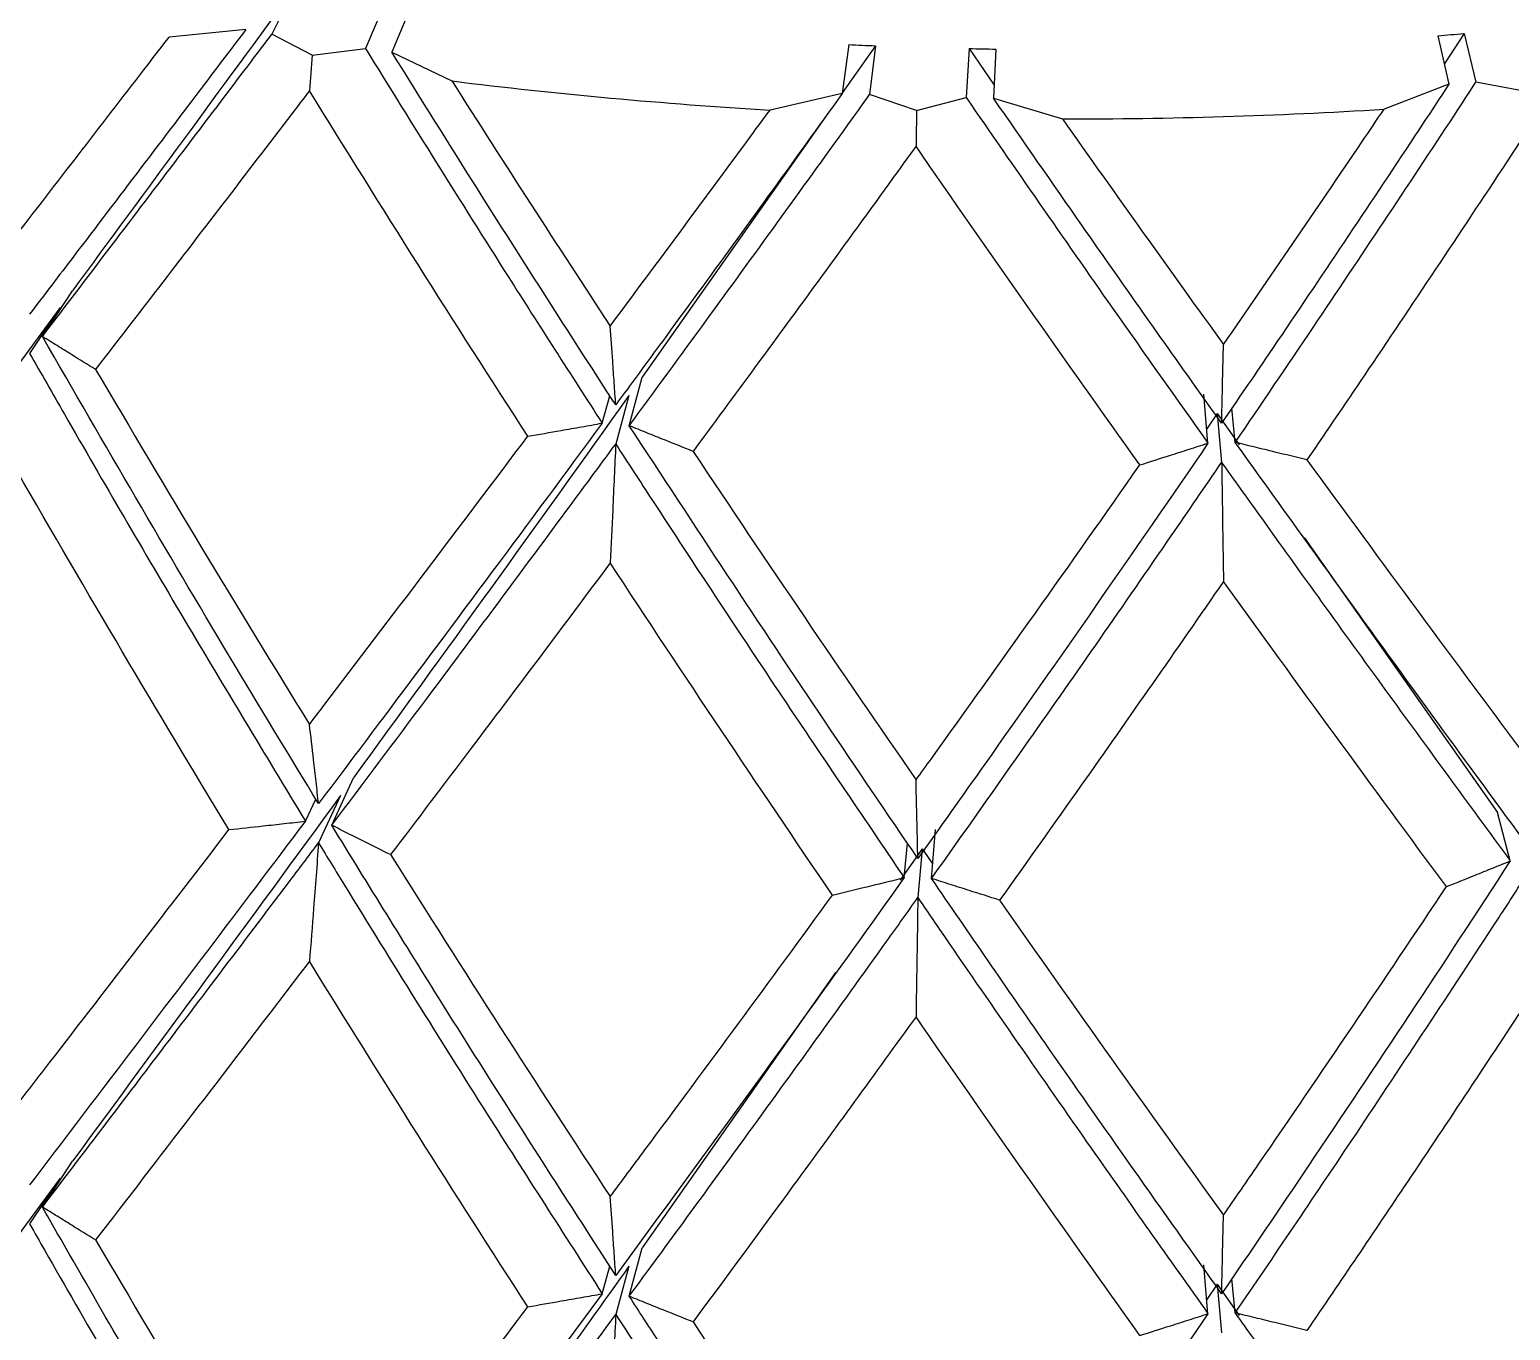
# Model space of a CAD drawing. Extents: x 0 to 8.27, y -9.61 to 0.
# Drawn here: x 1.6493 to 1.7111, y -2.4865 to -2.4323 of the extents above; entities that cross this region are included whole.
import ezdxf

# ---------------------------------------------------------------- set-up
doc = ezdxf.new("R2010")
doc.units = 0
doc.header["$LTSCALE"] = 0.5
doc.header["$MEASUREMENT"] = 0
doc.layers.add('Mounting', color=4, linetype='CONTINUOUS')

msp = doc.modelspace()

# ---------------------------------------------------------------- linework, layer by layer
at = {"layer": 'Mounting', "linetype": 'Continuous', "lineweight": 25, "transparency": 16777216}
for p, q in [((1.660410225040977, -2.430504124237807), (1.659437978240447, -2.432467423125665)), ((1.664190077167603, -2.431088806038467), (1.663331616636214, -2.433069705816131)), ((1.66526578361615, -2.431241058650578), (1.664439704614068, -2.433226543798803)), ((1.658342537714105, -2.432283409638437), (1.65514442040282, -2.43259661733952)), ((1.661117067942286, -2.433345359422326), (1.659437985213771, -2.432467424714893)), ((1.683500079009917, -2.432908282114219), (1.683222914482002, -2.434943954502153)), ((1.684604636110834, -2.432955378392187), (1.683227434624968, -2.4349107556992)), ((1.684604636110834, -2.432955378392187), (1.684360722503897, -2.434992468279113)), ((1.708055785166579, -2.432535643061321), (1.708517830123782, -2.434560097758315)), ((1.709153166893628, -2.432449135856352), (1.708326475061511, -2.433721673599159)), ((1.709153166893628, -2.432449135856352), (1.709648246675187, -2.434470986139324)), ((1.661117067942286, -2.433345359422326), (1.663331609220421, -2.433069705179598)), ((1.664439673644409, -2.433226537597072), (1.666938049200525, -2.434420900377624)), ((1.688512464090962, -2.433073607254066), (1.688386189256988, -2.435114256227614)), ((1.688512464090962, -2.433073607254066), (1.689550825085661, -2.434601534185042)), ((1.689619497952179, -2.433093421260757), (1.689526548466546, -2.435134668814946)), ((1.708517862518846, -2.43456009534372), (1.705816912120298, -2.43559715576486)), ((1.711800731102329, -2.434878764185321), (1.70964825416533, -2.434470985953787)), ((1.683222947038729, -2.434943956028626), (1.680207518842934, -2.435634172986276)), ((1.686319309391109, -2.43564968715372), (1.684360729897179, -2.434992468996704)), ((1.686319309391109, -2.43564968715372), (1.688386181773893, -2.435114256495119)), ((1.689526515940287, -2.435134666465835), (1.692400448899178, -2.436003062367028)), ((1.682644028886187, -2.435739086451456), (1.674873243330211, -2.446772198084311)), ((1.649864399040752, -2.445076521268781), (1.651117276298663, -2.443165464025689)), ((1.650598802659232, -2.443869377815297), (1.646763586825017, -2.449076065203592)), ((1.650599887212792, -2.443868046404184), (1.64933135237581, -2.445775777976557)), ((1.674336438030622, -2.448790674316562), (1.674873664578826, -2.446771001838435)), ((1.67320957623221, -2.448687646502428), (1.673532575054395, -2.447545237729393)), ((1.674326536920006, -2.44753817417881), (1.673772797198325, -2.449556472958754)), ((1.698472023358335, -2.449520886075099), (1.698303437921794, -2.447479854799887)), ((1.698856502141751, -2.44828177822864), (1.698422591660773, -2.448922426011102)), ((1.698856508594162, -2.448280312944227), (1.699041765071087, -2.450320969586407)), ((1.698856792219175, -2.448281769452585), (1.699775247359156, -2.44958923519777)), ((1.699611366261678, -2.449486411049854), (1.699469266894511, -2.448050649591998)), ((1.702487934800246, -2.453450878245455), (1.710541042345056, -2.464914870112118)), ((1.661931817068961, -2.46544623664942), (1.662832381209427, -2.463468767810689)), ((1.660829766780097, -2.465275809273287), (1.661266426959372, -2.464352468414738)), ((1.662297141536982, -2.464203293540542), (1.661380453437658, -2.466178267925436)), ((1.71107792377299, -2.466933160702858), (1.710540339139442, -2.464912141878578)), ((1.686942319647386, -2.46766332777883), (1.68711101370647, -2.465620981288787)), ((1.685802971933043, -2.467628898086097), (1.685945374879537, -2.466190069188421)), ((1.686557741615815, -2.466424250603602), (1.685639257825841, -2.467731757512972)), ((1.686557941534574, -2.466421540757203), (1.686372577477385, -2.468463382579323)), ((1.686557653310928, -2.466424247931961), (1.686991728877473, -2.467065139694562)), ((1.682935090903101, -2.471581272305677), (1.674873328796792, -2.483057587699356)), ((1.649864376004388, -2.481361583729033), (1.651116947479949, -2.479450992754202)), ((1.650599030830762, -2.480154577544106), (1.646754918230016, -2.485373343222584)), ((1.650599418864857, -2.480153789397143), (1.649331335579262, -2.482060842031494)), ((1.6743364281526, -2.485075738773951), (1.674873523583273, -2.483056559073127)), ((1.673209575041454, -2.484972678036563), (1.673533059085656, -2.483828553043956)), ((1.674326332477193, -2.483823957993415), (1.673772789866433, -2.48584153847775)), ((1.698472023710536, -2.485805917660166), (1.69830348216712, -2.483765417638885)), ((1.698856746211476, -2.484566920010472), (1.6984226266338, -2.485207876750557)), ((1.69885654814945, -2.484566926002792), (1.69977341710657, -2.485872134116896)), ((1.698856576991574, -2.484566105013521), (1.699041767523994, -2.486606035401444)), ((1.699611369974008, -2.485771475881272), (1.69946896488338, -2.484332625336485))]:
    msp.add_line(p, q, dxfattribs=at)
for centre, radius, start, end in [((1.692675890159734, -2.230682638062824), 0.2024337092044073, 267.4020362081748, 267.7149487203491), ((1.692901151141513, -2.233288845622148), 0.1998222941069857, 274.3495202176523, 274.6651530685469), ((1.692704852119476, -2.229775138174766), 0.2033416918572226, 268.8186231807109, 269.1306034961767), ((1.692402588522299, -2.229087406608976), 0.2069064676696747, 262.9305293171529, 266.6210277657175), ((1.692716197882618, -2.224508872376525), 0.2114944255391573, 269.9144606730427, 273.5513772085331)]:
    msp.add_arc(centre, radius, start, end, dxfattribs=at)
for points in [[(1.660410225040977, -2.430504124237807), (1.657271208464152, -2.434799890634274), (1.654170207894111, -2.439019334723405), (1.651117363349584, -2.443165345803429)], [(1.661117077138641, -2.433345362667289), (1.661078901302716, -2.433839283025229), (1.661040488721227, -2.434333495666571), (1.661001839229783, -2.434827996369329)], [(1.670105263343402, -2.449230555833076), (1.667045946427805, -2.444496664941646), (1.664008532293764, -2.439695425804523), (1.661001838670444, -2.434827996433675)], [(1.666938049132085, -2.434420900039179), (1.66912822164133, -2.437861394524695), (1.671331325072487, -2.441267196022288), (1.67354404512318, -2.444637947444214)], [(1.686319319996045, -2.435649689197241), (1.686311600437165, -2.436146394275845), (1.686303833005667, -2.436643408907223), (1.686296017668582, -2.437140728881211)], [(1.692400448774123, -2.436003062040179), (1.694640743357894, -2.439174736235707), (1.696881191520987, -2.442310923536176), (1.699118422780174, -2.445411672455855)], [(1.695631083852476, -2.45042452587483), (1.692519212374208, -2.446065074205869), (1.689404509401101, -2.441637117133716), (1.686296017034437, -2.437140729017976)], [(1.652082878763593, -2.446442770070114), (1.655019394347363, -2.451440872576192), (1.657995270367081, -2.456374331752492), (1.661001868291095, -2.461241605438197)], [(1.674326537131009, -2.447538173882997), (1.670458194265137, -2.452959037882913), (1.666620498227729, -2.458268318277867), (1.662832361506133, -2.463468794859629)], [(1.676998514086534, -2.449860793524287), (1.68008547481756, -2.454493419294856), (1.683187654398552, -2.459058090116621), (1.686296047658033, -2.463554334367238)], [(1.702600693153016, -2.450213629216471), (1.705703184034263, -2.454470707636681), (1.708796087043282, -2.458659489446511), (1.711870423936688, -2.462780594173971)], [(1.657643973405555, -2.465628351062144), (1.654661566174326, -2.460711856266009), (1.651713133922129, -2.455729708988649), (1.648807235395424, -2.450683592791385)], [(1.682813762430868, -2.468356110542793), (1.679711293031886, -2.463808817969714), (1.676618411263206, -2.459193229737473), (1.673544095181313, -2.45450996535498)], [(1.708415940941876, -2.468003261421579), (1.705329002175603, -2.463831513562688), (1.702226844665091, -2.45959181171451), (1.699118473392645, -2.455283684258454)], [(1.662297141450125, -2.464203293660027), (1.658513630449505, -2.469393641310482), (1.654780572350973, -2.474475311132203), (1.651116880950639, -2.479451083109659)], [(1.664385369879909, -2.466671153808413), (1.667413698562058, -2.471488799708929), (1.670469467416041, -2.476239781207134), (1.673543805982007, -2.480923085855231)], [(1.689783405299949, -2.468566990718607), (1.692895179770147, -2.473012083505516), (1.696009785418454, -2.477388675164313), (1.699118180989643, -2.481696840047668)], [(1.670104994040884, -2.485515641829799), (1.667045737998222, -2.480781839193348), (1.66400838414458, -2.475980690964313), (1.661001749690485, -2.471113355094523)], [(1.695630809923586, -2.486709644832438), (1.692518998891245, -2.482350274057346), (1.689404356739686, -2.477922400545246), (1.686295925041776, -2.473426098659381)], [(1.652082636482845, -2.482727860403081), (1.655019227118117, -2.487726097887609), (1.657995180494453, -2.492659688688711), (1.661001857402397, -2.497527090518581)], [(1.67699825939323, -2.486145914011324), (1.680085300458785, -2.490778665332293), (1.68318756142159, -2.495343458147424), (1.686296036400762, -2.499839820791173)]]:
    msp.add_open_spline(points, degree=3, dxfattribs=at)
for points, knots in [([(1.658342536379195, -2.432283411632277), (1.657826840918659, -2.432965078117597), (1.657312093741865, -2.433644824337414), (1.654907090123032, -2.436818470643509), (1.653031068655054, -2.439285959899273), (1.650557691942339, -2.442533860070732), (1.649943538905944, -2.443339818234328), (1.649331410102803, -2.444142734370182)], [0.001172730824359651, 0.001172730824359651, 0.001172730824359651, 0.001172730824359651, 0.001255462206260106, 0.001255462206260106, 0.001560036396495508, 0.001560036396495508, 0.001661073516207033, 0.001661073516207033, 0.001661073516207033, 0.001661073516207033]), ([(1.648807097288426, -2.440811596182009), (1.650611319101444, -2.438477970991578), (1.652433928083809, -2.436117497100319), (1.654562290777648, -2.433353133059533), (1.654853190029343, -2.432975173269362), (1.655144418682511, -2.432596619575627)], [0.001208963695116868, 0.001208963695116868, 0.001208963695116868, 0.001208963695116868, 0.001503074287481274, 0.001503074287481274, 0.001549572798624512, 0.001549572798624512, 0.001549572798624512, 0.001549572798624512]), ([(1.64986439961487, -2.445076563552668), (1.650880011710314, -2.443744102416524), (1.651900448582381, -2.442404182691114), (1.654790821108435, -2.438603966781663), (1.656671502592161, -2.436126068559126), (1.658855982172526, -2.433237584694204), (1.659146833482708, -2.432852813720835), (1.659437983452534, -2.432467427046497)], [0.005047594040414502, 0.005047594040414502, 0.005047594040414502, 0.005047594040414502, 0.005214926679320327, 0.005214926679320327, 0.005519500869555729, 0.005519500869555729, 0.005566222870637731, 0.005566222870637731, 0.005566222870637731, 0.005566222870637731]), ([(1.663331616459089, -2.433069706224948), (1.665311697206306, -2.436252483262813), (1.668584907836447, -2.441513834168738), (1.671899934689662, -2.446656117934019), (1.673209584684827, -2.448687652581263)], [0, 0, 0, 0, 0.6049353283685179, 1, 1, 1, 1]), ([(1.673772794986434, -2.447923384035214), (1.67365992632287, -2.447749399251386), (1.671739724404432, -2.444789446460611), (1.668617006594303, -2.439919102289871), (1.665636663529511, -2.435144219043188), (1.664439705364401, -2.433226541995275)], [0, 0, 0, 0, 0.0360230610651113, 0.612849915884566, 0.9999999999999999, 0.9999999999999999, 0.9999999999999999, 0.9999999999999999]), ([(1.661001839229783, -2.434827996369329), (1.660756539612265, -2.435149210187426), (1.660511440726822, -2.435469989085952), (1.658339956602248, -2.438310621373368), (1.656425883115588, -2.440804098079859), (1.653709138140329, -2.444333614351642), (1.652894535625563, -2.44539056984808), (1.65208272519132, -2.446442842690765)], [0.005083892301324369, 0.005083892301324369, 0.005083892301324369, 0.005083892301324369, 0.005122606385453741, 0.005122606385453741, 0.005427180575689142, 0.005427180575689142, 0.005558214953685101, 0.005558214953685101, 0.005558214953685101, 0.005558214953685101]), ([(1.708517861102536, -2.434560097675096), (1.707984641895081, -2.435370472589163), (1.707450882522807, -2.436178877158902), (1.704949908766338, -2.439954517753328), (1.702978327650925, -2.44289413205194), (1.700351243112408, -2.446767890906919), (1.699696615632519, -2.447729536421996), (1.699041833260907, -2.448687910529308)], [0.001172730824359651, 0.001172730824359651, 0.001172730824359651, 0.001172730824359651, 0.001255462206260106, 0.001255462206260106, 0.001560036396495508, 0.001560036396495508, 0.001661073516207025, 0.001661073516207025, 0.001661073516207025, 0.001661073516207025]), ([(1.699611382364054, -2.449486451287378), (1.700695529041894, -2.447896336539877), (1.701778471865481, -2.44629831889312), (1.704828089451183, -2.441769228827404), (1.706791553591728, -2.438819629752622), (1.709048413876388, -2.435386165544962), (1.709348419800079, -2.434928892671898), (1.709648252351343, -2.434470988724108)], [0.005047594040414509, 0.005047594040414509, 0.005047594040414509, 0.005047594040414509, 0.005214926679320327, 0.005214926679320327, 0.005519500869555729, 0.005519500869555729, 0.00556622287063773, 0.00556622287063773, 0.00556622287063773, 0.00556622287063773]), ([(1.68322294563265, -2.434943958188789), (1.682686771609696, -2.435689447258476), (1.682150806205044, -2.436432945867061), (1.67964301629101, -2.439904677804854), (1.677676236134147, -2.442605330522944), (1.675069031839229, -2.446161496895563), (1.67442046892549, -2.447044070833719), (1.673772861563265, -2.447923421944431)], [0.001172730824359652, 0.001172730824359652, 0.001172730824359652, 0.001172730824359652, 0.001255462206260106, 0.001255462206260106, 0.001560036396495508, 0.001560036396495508, 0.001661073516207056, 0.001661073516207056, 0.001661073516207056, 0.001661073516207056]), ([(1.674336446555316, -2.448790716048272), (1.675409780871831, -2.447331507287565), (1.676484966096467, -2.44586443488776), (1.679521312608784, -2.441704613027689), (1.681486325670875, -2.438993375813759), (1.683756606690594, -2.435834597641012), (1.684058635358468, -2.435413853447578), (1.684360728069549, -2.434992471546018)], [0.005047594040414487, 0.005047594040414487, 0.005047594040414487, 0.005047594040414487, 0.005214926679320327, 0.005214926679320327, 0.005519500869555729, 0.005519500869555729, 0.005566222870637729, 0.005566222870637729, 0.005566222870637729, 0.005566222870637729]), ([(1.68838618923084, -2.435114256648824), (1.690420495568986, -2.438053459210771), (1.693783344856655, -2.442912164636134), (1.697144253749428, -2.447649383439845), (1.698472030117699, -2.449520891230911)], [0, 0, 0, 0, 0.604935328368545, 1, 1, 1, 1]), ([(1.699041765810506, -2.448687880752225), (1.698927623513526, -2.448527669945513), (1.696985753635971, -2.445802049842079), (1.693812931458496, -2.441313689974429), (1.690754762830437, -2.436905195740557), (1.689526548551129, -2.435134666960714)], [0, 0, 0, 0, 0.03602306106505709, 0.6128499158845444, 1, 1, 1, 1]), ([(1.673543949825415, -2.44463798594483), (1.675452745996807, -2.442079071964251), (1.677370789202513, -2.439491632566835), (1.679598869084629, -2.436462939702089), (1.679903146156647, -2.436048867360334), (1.680207517045091, -2.435634175435887)], [0.001208963695116872, 0.001208963695116872, 0.001208963695116872, 0.001208963695116872, 0.0015030742874813, 0.0015030742874813, 0.001549572798624534, 0.001549572798624534, 0.001549572798624534, 0.001549572798624534]), ([(1.699118327140894, -2.445411722541614), (1.701048274118619, -2.442619891348379), (1.702977923855741, -2.439798991706077), (1.705208343143767, -2.436499777694273), (1.705512699667878, -2.436048776275577), (1.705816910323136, -2.435597158432522)], [0.001208963695116868, 0.001208963695116868, 0.001208963695116868, 0.001208963695116868, 0.00150307428748128, 0.00150307428748128, 0.001549572798624519, 0.001549572798624519, 0.001549572798624519, 0.001549572798624519]), ([(1.711870394329907, -2.436366992303981), (1.711619568244686, -2.436749083866964), (1.711368614737665, -2.437130731514792), (1.709142306303391, -2.440511000616532), (1.707159296451863, -2.443482673965825), (1.704314961405288, -2.447694569741991), (1.703458224325431, -2.448956609121403), (1.702600528745478, -2.45021374085524)], [0.005083892301324364, 0.005083892301324364, 0.005083892301324364, 0.005083892301324364, 0.005122606385453726, 0.005122606385453726, 0.005427180575689128, 0.005427180575689128, 0.005558214953685091, 0.005558214953685091, 0.005558214953685091, 0.005558214953685091]), ([(1.686296017668582, -2.437140728881211), (1.686042412945625, -2.437492213911462), (1.685788845696578, -2.437843249569021), (1.683540824766368, -2.440952037020558), (1.681548751517056, -2.443682520678173), (1.678706092588271, -2.447549355914013), (1.677851753430531, -2.448707575086353), (1.676998351544825, -2.449860885325272)], [0.005083892301324338, 0.005083892301324338, 0.005083892301324338, 0.005083892301324338, 0.005122606385453675, 0.005122606385453675, 0.005427180575689076, 0.005427180575689076, 0.005558214953685066, 0.005558214953685066, 0.005558214953685066, 0.005558214953685066]), ([(1.673772794885934, -2.447923512482127), (1.673752120853777, -2.447618192080306), (1.673731326754449, -2.447313486402429), (1.673710412133204, -2.447009401143525), (1.673689497511504, -2.446705315880415), (1.673668462310815, -2.446401850204204), (1.673647306081392, -2.446099009829702), (1.673613169929212, -2.445610368641375), (1.673578718600055, -2.445123351929389), (1.673543949823596, -2.444637985947217)], [0, 0, 0, 0, 3.69244921576141e-05, 3.69244921576141e-05, 3.69244921576141e-05, 7.384898518655442e-05, 7.384898518655442e-05, 7.384898518655442e-05, 0.0001334277934832271, 0.0001334277934832271, 0.0001334277934832271, 0.0001334277934832271]), ([(1.652082677183188, -2.44644281343448), (1.65174943132908, -2.44623972806334), (1.651417014527141, -2.446036187819111), (1.651085432750023, -2.445832195879454), (1.650881290216802, -2.445706605650564), (1.650677463625442, -2.445580843863574), (1.65047395436406, -2.445454911265522), (1.650270443382368, -2.445328977603019), (1.650067249306147, -2.44520287286047), (1.649864373519648, -2.445076597788891)], [0, 0, 0, 0, 3.692454476569198e-05, 3.692454476569198e-05, 3.692454476569198e-05, 5.965757049893278e-05, 5.965757049893278e-05, 5.965757049893278e-05, 8.239078838353649e-05, 8.239078838353649e-05, 8.239078838353649e-05, 8.239078838353649e-05]), ([(1.661380438237046, -2.464545270530145), (1.660140229425423, -2.462505894968551), (1.656250586637015, -2.456109841035747), (1.652451877881475, -2.449546875027629), (1.649864383709627, -2.445076504333535)], [0, 0, 0, 0, 0.3188490251917316, 1, 1, 1, 1]), ([(1.649331366741961, -2.445775803186613), (1.649815208265608, -2.446622334975011), (1.651945183164543, -2.450348950762979), (1.655759483839319, -2.456887200849103), (1.65914085004826, -2.462481508295689), (1.660829785273535, -2.465275770237206)], [0, 0, 0, 0, 0.1282478010224002, 0.5645745223552737, 1, 1, 1, 1]), ([(1.699041765844612, -2.448688009203231), (1.699048682448591, -2.448383523538602), (1.699055639221768, -2.448079657445753), (1.699062636316029, -2.447776416638241), (1.699069633410289, -2.44747317582641), (1.699076670845187, -2.447170559470003), (1.699083748770789, -2.446868573302019), (1.69909516919617, -2.446381310399026), (1.699106695065865, -2.445895684698137), (1.699118327139075, -2.445411722544343)], [0, 0, 0, 0, 3.692449215762437e-05, 3.692449215762437e-05, 3.692449215762437e-05, 7.384898518656923e-05, 7.384898518656923e-05, 7.384898518656923e-05, 0.0001334277934832172, 0.0001334277934832172, 0.0001334277934832172, 0.0001334277934832172]), ([(1.67320966451436, -2.448687674239629), (1.670143342318369, -2.452846027832713), (1.667098923079692, -2.456932255278723), (1.663179925794083, -2.46215478037913), (1.662278798263031, -2.463353002416049), (1.66138045390241, -2.464545237168743)], [0.001690375394320837, 0.001690375394320837, 0.001690375394320837, 0.001690375394320837, 0.002169184776966312, 0.002169184776966312, 0.002312692357560949, 0.002312692357560949, 0.002312692357560949, 0.002312692357560949]), ([(1.670105171295944, -2.449230600881371), (1.670569667827266, -2.449150913314831), (1.671033839978207, -2.449070592457922), (1.671497679828661, -2.448989639339395), (1.671783248724722, -2.448939799523593), (1.672068692456804, -2.448889719917922), (1.672354009177496, -2.44883940076874), (1.672639328309714, -2.448789081194143), (1.672924521031263, -2.448738521965758), (1.673209585495187, -2.448687723334722)], [0, 0, 0, 0, 3.692454476569208e-05, 3.692454476569208e-05, 3.692454476569208e-05, 5.965757049893443e-05, 5.965757049893443e-05, 5.965757049893443e-05, 8.239078838353608e-05, 8.239078838353608e-05, 8.239078838353608e-05, 8.239078838353608e-05]), ([(1.676998294048616, -2.449860862470466), (1.676599188265953, -2.44970221281573), (1.676200729750207, -2.449543018711658), (1.675802925486749, -2.449383282549768), (1.675558012238724, -2.44928493895258), (1.675313346299589, -2.449186389622007), (1.675068929295065, -2.44908763512182), (1.674824510225079, -2.448988879787059), (1.674580339577886, -2.448889919070659), (1.674336418977163, -2.448790753541282)], [0, 0, 0, 0, 3.692454476569119e-05, 3.692454476569119e-05, 3.692454476569119e-05, 5.96575704989314e-05, 5.96575704989314e-05, 5.96575704989314e-05, 8.239078838353412e-05, 8.239078838353412e-05, 8.239078838353412e-05, 8.239078838353412e-05]), ([(1.686372574403521, -2.46683038629282), (1.685088160832009, -2.464944193162516), (1.681059879513867, -2.459028562311453), (1.677060562443756, -2.452938744510895), (1.674336423722906, -2.448790659179615)], [0, 0, 0, 0, 0.3188490251917189, 1, 1, 1, 1]), ([(1.661001839297768, -2.461241615103283), (1.661203522481145, -2.460977520969429), (1.661405346438613, -2.460713125705404), (1.664414855214289, -2.456768784175772), (1.667249420300749, -2.45303057749117), (1.670105171296399, -2.449230600880462)], [0.001726681020851319, 0.001726681020851319, 0.001726681020851319, 0.001726681020851319, 0.001758512829247889, 0.001758512829247889, 0.002201016585362882, 0.002201016585362882, 0.002201016585362882, 0.002201016585362882]), ([(1.661931817178328, -2.465446236548011), (1.66324170233176, -2.463706438866886), (1.664557582836068, -2.461953666958827), (1.667810326900025, -2.45760594682087), (1.669751779153074, -2.454997942468246), (1.67238968846479, -2.451432291993676), (1.673080841092286, -2.45049603973461), (1.673772791832988, -2.44955652170858)], [0.004397359505161821, 0.004397359505161821, 0.004397359505161821, 0.004397359505161821, 0.004605778298849525, 0.004605778298849525, 0.004910352489084926, 0.004910352489084926, 0.005018293860850956, 0.005018293860850956, 0.005018293860850956, 0.005018293860850956]), ([(1.673772791833215, -2.449556521708466), (1.673752117272414, -2.450012550795002), (1.673731322548718, -2.450468840616388), (1.673710407225116, -2.450925388747116), (1.673689491901285, -2.451381936884211), (1.67366845592025, -2.451838744582112), (1.673647298852046, -2.452295809356762), (1.673613165313071, -2.453033210123628), (1.673578716400897, -2.453771284354154), (1.673543950334505, -2.454510021312437)], [0, 0, 0, 0, 3.69244922329034e-05, 3.69244922329034e-05, 3.69244922329034e-05, 7.384898531217025e-05, 7.384898531217025e-05, 7.384898531217025e-05, 0.0001334208711571296, 0.0001334208711571296, 0.0001334208711571296, 0.0001334208711571296]), ([(1.673772812396891, -2.44955649637506), (1.674284211287585, -2.450342641569584), (1.676535499668915, -2.453803422527805), (1.680541207587311, -2.459867190593506), (1.684050262420186, -2.465043419100873), (1.685802975953465, -2.467628857684069)], [0, 0, 0, 0, 0.1282478010223874, 0.5645745223552675, 1, 1, 1, 1]), ([(1.69847211357839, -2.449520902981583), (1.695368737927282, -2.454053605357778), (1.692262340262431, -2.458513035978278), (1.68823066777324, -2.464217971016403), (1.687301337681419, -2.465527256771558), (1.686372577687251, -2.466830351781702)], [0.00169037539432081, 0.00169037539432081, 0.00169037539432081, 0.00169037539432081, 0.002169184776966312, 0.002169184776966312, 0.002312692357560919, 0.002312692357560919, 0.002312692357560919, 0.002312692357560919]), ([(1.695630982419715, -2.450424582662656), (1.696056628481728, -2.450290885352835), (1.696481729326678, -2.450156607515957), (1.69690627757538, -2.4500217511088), (1.697167656097662, -2.449938725048575), (1.697428825888409, -2.449855479457817), (1.697689785228675, -2.449772014799116), (1.697950746774694, -2.449688549434875), (1.698211498417749, -2.449604864822724), (1.69847203844094, -2.44952096143026)], [0, 0, 0, 0, 3.692454476569259e-05, 3.692454476569259e-05, 3.692454476569259e-05, 5.965757049893181e-05, 5.965757049893181e-05, 5.965757049893181e-05, 8.239078838353498e-05, 8.239078838353498e-05, 8.239078838353498e-05, 8.239078838353498e-05]), ([(1.711641562895892, -2.466065889041367), (1.710369079600895, -2.464334836609048), (1.706378214976411, -2.458905770513404), (1.702353078938557, -2.453302839482596), (1.699611353602648, -2.449486397549201)], [0, 0, 0, 0, 0.3188490251917014, 1, 1, 1, 1]), ([(1.702600464274354, -2.450213725400765), (1.702152941400499, -2.450106445264502), (1.701705855720519, -2.449998554878782), (1.701259214926012, -2.449890055744611), (1.700984234847255, -2.449823256874417), (1.700709422635526, -2.449756227079881), (1.700434780084578, -2.449688966717297), (1.700160135212144, -2.449621705786278), (1.699885659422506, -2.449554214141237), (1.69961135450805, -2.449486492143812)], [0, 0, 0, 0, 3.692454476569166e-05, 3.692454476569166e-05, 3.692454476569166e-05, 5.965757049893323e-05, 5.965757049893323e-05, 5.965757049893323e-05, 8.239078838353692e-05, 8.239078838353692e-05, 8.239078838353692e-05, 8.239078838353692e-05]), ([(1.686296017682452, -2.463554347610163), (1.686504529331813, -2.463265364747478), (1.686713071612502, -2.462976070354664), (1.689821049758137, -2.458660547959987), (1.692726170633676, -2.454574083628351), (1.695630982420624, -2.450424582661633)], [0.0017266810208513, 0.0017266810208513, 0.0017266810208513, 0.0017266810208513, 0.001758512829247849, 0.001758512829247849, 0.002201016585362861, 0.002201016585362861, 0.002201016585362861, 0.002201016585362861]), ([(1.686942319698773, -2.467663327667758), (1.68829518026061, -2.465761966869074), (1.68964934538073, -2.463847188918741), (1.692984732989061, -2.459099731365079), (1.694965140131188, -2.456253766689535), (1.697642062383892, -2.452365636771553), (1.69834215124294, -2.451344970401799), (1.699041766865747, -2.45032101855292)], [0.004397359505161841, 0.004397359505161841, 0.004397359505161841, 0.004397359505161841, 0.004605778298849525, 0.004605778298849525, 0.004910352489084926, 0.004910352489084926, 0.005018293860850977, 0.005018293860850977, 0.005018293860850977, 0.005018293860850977]), ([(1.699041766865975, -2.450321018552806), (1.699048683646623, -2.450777882397908), (1.699055640628757, -2.45123501182956), (1.699062637957894, -2.451692404439989), (1.699069635287259, -2.45214979705667), (1.699076672982955, -2.452607454105866), (1.699083751189136, -2.453065373120801), (1.699095170740492, -2.453804152067725), (1.699106695801646, -2.454543617211577), (1.699118326968318, -2.455283757888871)], [0, 0, 0, 0, 3.692449223290032e-05, 3.692449223290032e-05, 3.692449223290032e-05, 7.384898531215999e-05, 7.384898531215999e-05, 7.384898531215999e-05, 0.0001334208711571132, 0.0001334208711571132, 0.0001334208711571132, 0.0001334208711571132]), ([(1.699041780437909, -2.450320991148139), (1.699558386110056, -2.45104476177152), (1.701832595868808, -2.454230956394547), (1.705854642372941, -2.459807637382021), (1.70933802329543, -2.464559597168197), (1.711077913144635, -2.466933120701803)], [0, 0, 0, 0, 0.128247801022409, 0.5645745223552834, 1, 1, 1, 1]), ([(1.673543950334277, -2.454510021312664), (1.671589979975323, -2.457129277532992), (1.669641336574585, -2.459724056096313), (1.666592760461498, -2.463761263251278), (1.665487178653819, -2.465220738835676), (1.664385423583298, -2.46667113748412)], [0.004433607830142754, 0.004433607830142754, 0.004433607830142754, 0.004433607830142754, 0.004734635524149126, 0.004734635524149126, 0.004906805992855897, 0.004906805992855897, 0.004906805992855897, 0.004906805992855897]), ([(1.69911832696809, -2.455283757889099), (1.697142712007434, -2.458141443205811), (1.695162386473584, -2.460974613465957), (1.692048264628482, -2.465385744682969), (1.690915574609079, -2.466981028268826), (1.68978346072501, -2.468566967772738)], [0.004433607830142783, 0.004433607830142783, 0.004433607830142783, 0.004433607830142783, 0.004734635524149191, 0.004734635524149191, 0.004906805992855933, 0.004906805992855933, 0.004906805992855933, 0.004906805992855933]), ([(1.66138045376303, -2.464545237353711), (1.661346247446062, -2.46423826078648), (1.661311842366757, -2.463931889649864), (1.661277237769553, -2.463626129617289), (1.661242633171895, -2.463320369580394), (1.661207828961295, -2.463015219809556), (1.661172824391741, -2.462710685996392), (1.661116352191328, -2.46221938744042), (1.661059358186066, -2.461729689146857), (1.661001839297541, -2.461241615103624)], [0, 0, 0, 0, 3.692449221524216e-05, 3.692449221524216e-05, 3.692449221524216e-05, 7.384898530532019e-05, 7.384898530532019e-05, 7.384898530532019e-05, 0.0001334186949998968, 0.0001334186949998968, 0.0001334186949998968, 0.0001334186949998968]), ([(1.686372577543096, -2.466830351983837), (1.686365660663085, -2.466525870582352), (1.686358703591139, -2.46622200911019), (1.686351706174463, -2.465918773295691), (1.686344708757787, -2.465615537476985), (1.686337670977281, -2.465312926485005), (1.686330592681969, -2.465010946065824), (1.686319173403916, -2.46452376685135), (1.686307648611745, -2.464038225962092), (1.686296017682224, -2.463554347610618)], [0, 0, 0, 0, 3.692449221522777e-05, 3.692449221522777e-05, 3.692449221522777e-05, 7.384898530530542e-05, 7.384898530530542e-05, 7.384898530530542e-05, 0.0001334186950004531, 0.0001334186950004531, 0.0001334186950004531, 0.0001334186950004531]), ([(1.648807099267714, -2.477096639338008), (1.649263489289041, -2.47650637917922), (1.649720871076369, -2.475914618238328), (1.652640850842744, -2.472135048704665), (1.655130430664912, -2.468904900910722), (1.657643992504035, -2.465628346368923)], [0.002378381747722617, 0.002378381747722617, 0.002378381747722617, 0.002378381747722617, 0.002452851256914975, 0.002452851256914975, 0.002852802666629473, 0.002852802666629473, 0.002852802666629473, 0.002852802666629473]), ([(1.660829717891573, -2.465275859991941), (1.65810202808845, -2.468893098149799), (1.655400406747248, -2.472455214688459), (1.651591308980841, -2.477462202499957), (1.650458298488246, -2.478949546951746), (1.649331341960732, -2.480427717245213)], [0.002342037124112524, 0.002342037124112524, 0.002342037124112524, 0.002342037124112524, 0.002778333157437115, 0.002778333157437115, 0.002964365970982167, 0.002964365970982167, 0.002964365970982167, 0.002964365970982167]), ([(1.657643988315812, -2.465628346819692), (1.658120369734405, -2.465577124590475), (1.658596543135189, -2.46552525342485), (1.659072500456404, -2.465472733849076), (1.659365544164046, -2.465440397901027), (1.659658506773184, -2.465407816068243), (1.659951386401616, -2.465374988482601), (1.66024426850592, -2.465342160619336), (1.660537068247294, -2.465309086929658), (1.660829783743537, -2.46527576754908)], [0, 0, 0, 0, 3.692454477463269e-05, 3.692454477463269e-05, 3.692454477463269e-05, 5.965869829542774e-05, 5.965869829542774e-05, 5.965869829542774e-05, 8.239304400995511e-05, 8.239304400995511e-05, 8.239304400995511e-05, 8.239304400995511e-05]), ([(1.664385420346406, -2.466671135885456), (1.664017226287541, -2.466489271533867), (1.663649774485947, -2.46630690522715), (1.663283071451332, -2.466124039761887), (1.663057295406787, -2.466011450997932), (1.662831802575482, -2.465898672703581), (1.66260659447218, -2.465785705535943), (1.662381384465306, -2.465672737413335), (1.662156458715089, -2.465559580175402), (1.661931818733336, -2.465446234482776)], [0, 0, 0, 0, 3.692454477490069e-05, 3.692454477490069e-05, 3.692454477490069e-05, 5.965864419586968e-05, 5.965864419586968e-05, 5.965864419586968e-05, 8.239293580919925e-05, 8.239293580919925e-05, 8.239293580919925e-05, 8.239293580919925e-05]), ([(1.673772796985048, -2.484208396540787), (1.67134785935761, -2.480442595954734), (1.667371556359711, -2.474267606547748), (1.663458541243898, -2.467922103067387), (1.661931867811489, -2.465446387719446)], [0, 0, 0, 0, 0.6098472949281383, 1, 1, 1, 1]), ([(1.649864397161053, -2.481361568303548), (1.651380980739503, -2.479371783192612), (1.652908798419247, -2.477364811437944), (1.656323957131207, -2.472869113483164), (1.658216691292154, -2.470371188068263), (1.660541325576304, -2.467291413632545), (1.660960578144085, -2.466735504473938), (1.661380453392411, -2.466178268127798)], [0.003747176891619295, 0.003747176891619295, 0.003747176891619295, 0.003747176891619295, 0.003996629918378722, 0.003996629918378722, 0.004301204108614123, 0.004301204108614123, 0.004368097736224888, 0.004368097736224888, 0.004368097736224888, 0.004368097736224888]), ([(1.661380453392411, -2.466178268127798), (1.661346247140699, -2.466632637379682), (1.661311842148024, -2.467087257628116), (1.66127723765041, -2.467542126466462), (1.661242633152341, -2.467996995311402), (1.661207829054973, -2.468452113992832), (1.66117282460047, -2.468907480048863), (1.661116352293647, -2.469642117163964), (1.661059358284064, -2.470377402313936), (1.661001839511044, -2.471113324759806)], [0, 0, 0, 0, 3.692449220580442e-05, 3.692449220580442e-05, 3.692449220580442e-05, 7.384898529427003e-05, 7.384898529427003e-05, 7.384898529427003e-05, 0.000133419002751173, 0.000133419002751173, 0.000133419002751173, 0.000133419002751173]), ([(1.661380453490864, -2.466178268012406), (1.66173950352956, -2.466764739237981), (1.664069687248656, -2.470570854135637), (1.668001149779428, -2.47687628780897), (1.671609556760103, -2.48248551035703), (1.673209569885074, -2.484972710316804)], [0, 0, 0, 0, 0.09205200316583131, 0.5974044171250207, 1, 1, 1, 1]), ([(1.71107784317789, -2.466933227310044), (1.708283085483316, -2.471228104518552), (1.705473263571065, -2.475466509817913), (1.701451337812358, -2.481434413482241), (1.70024724825609, -2.483208534813109), (1.699041767030138, -2.484972909892683)], [0.002342037124112502, 0.002342037124112502, 0.002342037124112502, 0.002342037124112502, 0.002778333157437115, 0.002778333157437115, 0.002964365970982152, 0.002964365970982152, 0.002964365970982152, 0.002964365970982152]), ([(1.708415956855077, -2.468003253396994), (1.708815063723904, -2.467844603247038), (1.709213523300576, -2.467685409112498), (1.70961132860154, -2.467525673366133), (1.709856254638652, -2.46742732514587), (1.710100933333905, -2.467328771342743), (1.710345363061577, -2.467230012518705), (1.710589794855622, -2.467131252859865), (1.710833978194813, -2.467032287967861), (1.711077911455931, -2.466933118408512)], [0, 0, 0, 0, 3.692454477463272e-05, 3.692454477463272e-05, 3.692454477463272e-05, 5.965869829542875e-05, 5.965869829542875e-05, 5.965869829542875e-05, 8.239304400995701e-05, 8.239304400995701e-05, 8.239304400995701e-05, 8.239304400995701e-05]), ([(1.685802905745021, -2.467628955787056), (1.682979994614897, -2.471582978785243), (1.680162708527831, -2.475479957148643), (1.676159721903076, -2.480960946176644), (1.674965065775922, -2.482589522693154), (1.673772792875724, -2.484208413121671)], [0.002342037124112498, 0.002342037124112498, 0.002342037124112498, 0.002342037124112498, 0.002778333157437115, 0.002778333157437115, 0.002964365970982154, 0.002964365970982154, 0.002964365970982154, 0.002964365970982154]), ([(1.682813778186727, -2.468356104439628), (1.683261301795227, -2.468248823918536), (1.68370838819439, -2.468140933610464), (1.684155029693756, -2.468032434997433), (1.68443002384808, -2.467965633134206), (1.684704850113548, -2.467898600493747), (1.68497950669709, -2.467831337430759), (1.685254165602345, -2.467764073799223), (1.685528655403203, -2.467696579598957), (1.685802974308189, -2.467628855188529)], [0, 0, 0, 0, 3.692454477463216e-05, 3.692454477463216e-05, 3.692454477463216e-05, 5.965869829542725e-05, 5.965869829542725e-05, 5.965869829542725e-05, 8.239304400995502e-05, 8.239304400995502e-05, 8.239304400995502e-05, 8.239304400995502e-05]), ([(1.689783456982894, -2.46856696659767), (1.689357810008204, -2.468433268855158), (1.688932708272404, -2.468298991038289), (1.688508159150814, -2.468164135100999), (1.688246767746222, -2.468081105408935), (1.687985585099767, -2.467997856335835), (1.687724612929941, -2.467914388342699), (1.687463638553908, -2.467830919643909), (1.687202874106532, -2.467747231845117), (1.686942321304485, -2.467663325410733)], [0, 0, 0, 0, 3.692454477490172e-05, 3.692454477490172e-05, 3.692454477490172e-05, 5.965864419586994e-05, 5.965864419586994e-05, 5.965864419586994e-05, 8.239293580919909e-05, 8.239293580919909e-05, 8.239293580919909e-05, 8.239293580919909e-05]), ([(1.699041765142482, -2.48497289317708), (1.696582060355666, -2.48150347014279), (1.692548747742393, -2.475814467234834), (1.688515837842459, -2.469951085802101), (1.686942387135531, -2.467663471675216)], [0, 0, 0, 0, 0.6098472949281152, 1, 1, 1, 1]), ([(1.699118326849401, -2.481696765490589), (1.699606517283854, -2.480990599367367), (1.700094493504338, -2.480282837051384), (1.703201690954955, -2.475763694955383), (1.705814299697721, -2.47190747652575), (1.708415960363908, -2.468003252001715)], [0.002378381747722604, 0.002378381747722604, 0.002378381747722604, 0.002378381747722604, 0.002452851256914941, 0.002452851256914941, 0.002852802666629453, 0.002852802666629453, 0.002852802666629453, 0.002852802666629453]), ([(1.6996113728853, -2.485771457502544), (1.701230300210426, -2.483396925477557), (1.702847053597651, -2.481004095070027), (1.706429774926818, -2.475649713209343), (1.708394574930907, -2.472678444083947), (1.710782533881428, -2.469020404810514), (1.711212218486679, -2.46836032572002), (1.711641553735916, -2.467698885903353)], [0.003747176891619313, 0.003747176891619313, 0.003747176891619313, 0.003747176891619313, 0.003996629918378722, 0.003996629918378722, 0.004301204108614123, 0.004301204108614123, 0.004368097736224897, 0.004368097736224897, 0.004368097736224897, 0.004368097736224897]), ([(1.673543950688071, -2.480923028928366), (1.674026792160674, -2.480275780538584), (1.674510031094741, -2.479626947074614), (1.677590945065475, -2.475483271012187), (1.68019903231172, -2.471943820313861), (1.682813782121201, -2.468356103496028)], [0.002378381747722601, 0.002378381747722601, 0.002378381747722601, 0.002378381747722601, 0.002452851256914941, 0.002452851256914941, 0.002852802666629455, 0.002852802666629455, 0.002852802666629455, 0.002852802666629455]), ([(1.674336440455562, -2.485075721318246), (1.675939220496929, -2.482896667623315), (1.67754663182447, -2.480699464646243), (1.68112374024642, -2.475779508201633), (1.683095597132905, -2.473047097242777), (1.685504534818591, -2.469680111512382), (1.685938486285721, -2.469072433871808), (1.686372577468063, -2.468463382784982)], [0.00374717689161931, 0.00374717689161931, 0.00374717689161931, 0.00374717689161931, 0.003996629918378722, 0.003996629918378722, 0.004301204108614123, 0.004301204108614123, 0.004368097736224899, 0.004368097736224899, 0.004368097736224899, 0.004368097736224899]), ([(1.686372577468063, -2.468463382784982), (1.68636566060124, -2.468920247197836), (1.686358703546802, -2.469377377104358), (1.686351706150361, -2.469834770153618), (1.686344708753694, -2.470292163209471), (1.686337670996153, -2.47074982066146), (1.686330592724261, -2.471207740103061), (1.686319173424835, -2.471946496567391), (1.686307648631299, -2.472685939122009), (1.686296017725425, -2.473426057251224)], [0, 0, 0, 0, 3.692449220581077e-05, 3.692449220581077e-05, 3.692449220581077e-05, 7.384898529428101e-05, 7.384898529428101e-05, 7.384898529428101e-05, 0.0001334190027511735, 0.0001334190027511735, 0.0001334190027511735, 0.0001334190027511735]), ([(1.68637257753241, -2.468463382659699), (1.686743536481771, -2.469005560309931), (1.689151007339404, -2.472524216199297), (1.693187416913332, -2.478346196176965), (1.696848609791886, -2.483514332965562), (1.698472028848954, -2.48580594994143)], [0, 0, 0, 0, 0.09205200316585282, 0.5974044171250199, 1, 1, 1, 1]), ([(1.661001839511727, -2.471113324759351), (1.659349753176201, -2.473276665872497), (1.657707065564153, -2.475419886441948), (1.654737090918132, -2.479284408660867), (1.65340603350657, -2.481012513354237), (1.652082727345686, -2.482727819647373)], [0.003783412525692713, 0.003783412525692713, 0.003783412525692713, 0.003783412525692713, 0.004043497126063949, 0.004043497126063949, 0.004256714518749959, 0.004256714518749959, 0.004256714518749959, 0.004256714518749959]), ([(1.711870394160286, -2.472652320680133), (1.710181084763207, -2.475225672071012), (1.708486300072963, -2.477778421488544), (1.705394540967262, -2.482386756574321), (1.703998630278846, -2.484449477409377), (1.702600525163888, -2.486498717986926)], [0.003783412525692736, 0.003783412525692736, 0.003783412525692736, 0.003783412525692736, 0.004043497126064003, 0.004043497126064003, 0.004256714518749988, 0.004256714518749988, 0.004256714518749988, 0.004256714518749988]), ([(1.686296017726107, -2.473426057250656), (1.684587995475539, -2.475793274240907), (1.682881978766062, -2.478139678729228), (1.679783400521245, -2.482372412722263), (1.67838945542664, -2.484265857987673), (1.676998350815182, -2.486145862195364)], [0.003783412525692738, 0.003783412525692738, 0.003783412525692738, 0.003783412525692738, 0.004043497126064007, 0.004043497126064007, 0.00425671451874999, 0.00425671451874999, 0.00425671451874999, 0.00425671451874999]), ([(1.673772792494646, -2.484208413639173), (1.673752118280589, -2.483903094169129), (1.673731323924784, -2.483598389805699), (1.673710408967935, -2.483294306272107), (1.673689494010631, -2.482990222734081), (1.673668458395213, -2.482686759192568), (1.673647301667842, -2.482383921387047), (1.673613167427646, -2.481895323205542), (1.673578717724212, -2.481408350990584), (1.673543950688526, -2.480923028927911)], [0, 0, 0, 0, 3.692449222121768e-05, 3.692449222121768e-05, 3.692449222121768e-05, 7.384898532066518e-05, 7.384898532066518e-05, 7.384898532066518e-05, 0.0001334230554972822, 0.0001334230554972822, 0.0001334230554972822, 0.0001334230554972822]), ([(1.661380468623946, -2.500830867852748), (1.659693689419527, -2.498048496216477), (1.656196923646093, -2.492280520253637), (1.652378554640762, -2.485748479573765), (1.650241141397345, -2.482018939130732), (1.649864394854802, -2.481361559716213)], [0, 0, 0, 0, 0.4342818352718486, 0.9002849059942745, 1, 1, 1, 1]), ([(1.652082736359006, -2.482727825139584), (1.651749491268419, -2.482524739195803), (1.65141707519453, -2.48232119883891), (1.651085494107491, -2.482117207272601), (1.650881346283285, -2.481991613756911), (1.650677514402759, -2.481865848853083), (1.650473999851982, -2.481739913304516), (1.650270483581352, -2.481613976691612), (1.65006728421551, -2.481487869164873), (1.649864403137116, -2.48136159147122)], [0, 0, 0, 0, 3.692454475634773e-05, 3.692454475634773e-05, 3.692454475634773e-05, 5.965820701429385e-05, 5.965820701429385e-05, 5.965820701429385e-05, 8.239206141740806e-05, 8.239206141740806e-05, 8.239206141740806e-05, 8.239206141740806e-05]), ([(1.699041766644513, -2.484972910456797), (1.699048683309428, -2.484668425731336), (1.699055640168325, -2.484364560963392), (1.699062637374908, -2.484061321894494), (1.699069634581491, -2.483758082821389), (1.699076672155087, -2.483455468616391), (1.699083750247127, -2.483153485037512), (1.699095170033132, -2.48266626506426), (1.69910669535895, -2.482180683794688), (1.699118326849856, -2.481696765490021)], [0, 0, 0, 0, 3.692449222122498e-05, 3.692449222122498e-05, 3.692449222122498e-05, 7.384898532068288e-05, 7.384898532068288e-05, 7.384898532068288e-05, 0.0001334230554972825, 0.0001334230554972825, 0.0001334230554972825, 0.0001334230554972825]), ([(1.649331343855664, -2.482060856554874), (1.649541659845198, -2.482429416177403), (1.651463902055838, -2.485797970631886), (1.65526851285469, -2.492352701236875), (1.658929609922524, -2.498415017601239), (1.660829788554764, -2.501561474470002)], [0, 0, 0, 0, 0.05579333311728822, 0.5099388791400317, 1, 1, 1, 1]), ([(1.674326332373511, -2.483823958138821), (1.672160966003702, -2.486858909535151), (1.670005192456273, -2.489858810165622), (1.666176754806855, -2.495156195193765), (1.664499251877459, -2.497467005773721), (1.662831459796706, -2.499756538918056)], [0.4208236887304256, 0.4208236887304256, 0.4208236887304256, 0.4208236887304256, 0.5, 0.5, 0.5622865838526512, 0.5622865838526512, 0.5622865838526512, 0.5622865838526512]), ([(1.673209571481237, -2.484972688488021), (1.67068726161753, -2.488393265815937), (1.668175932480125, -2.491770557166312), (1.664240079582868, -2.497029729464536), (1.662806672500182, -2.498937963557402), (1.66138045054069, -2.500830884797658)], [0.00299366881788393, 0.00299366881788393, 0.00299366881788393, 0.00299366881788393, 0.003387481537907919, 0.003387481537907919, 0.003614582098343181, 0.003614582098343181, 0.003614582098343181, 0.003614582098343181]), ([(1.670105109335708, -2.485515589750086), (1.670569605563031, -2.48543590142355), (1.671033777419296, -2.485355580297202), (1.671497616989853, -2.48527462739127), (1.671783191618459, -2.485224786675865), (1.672068641083769, -2.485174706343393), (1.672353963538825, -2.485124386637146), (1.672639288405634, -2.48507406650571), (1.672924486862911, -2.485023506890222), (1.673209557065064, -2.484972708038065)], [0, 0, 0, 0, 3.6924544757174e-05, 3.6924544757174e-05, 3.6924544757174e-05, 5.965804057093282e-05, 5.965804057093282e-05, 5.965804057093282e-05, 8.239172852563957e-05, 8.239172852563957e-05, 8.239172852563957e-05, 8.239172852563957e-05]), ([(1.686372580548067, -2.503115981398871), (1.6846239148542, -2.500542056699366), (1.680998855728575, -2.495206200193472), (1.676991498057959, -2.489148988480899), (1.674734297704362, -2.485686092903272), (1.674336437145001, -2.485075713071744)], [0, 0, 0, 0, 0.434281835271846, 0.9002849059942448, 1, 1, 1, 1]), ([(1.676998361609748, -2.486145866485792), (1.676599256423259, -2.485987216175992), (1.676200798477311, -2.485828021880472), (1.675802994754321, -2.485668286017237), (1.675558074981581, -2.485569939850272), (1.675313402519322, -2.485471388119429), (1.67506897899213, -2.485372631385523), (1.674824553399247, -2.485273873816929), (1.674580376228931, -2.485174911033134), (1.674336449103492, -2.485075743598593)], [0, 0, 0, 0, 3.692454475634732e-05, 3.692454475634732e-05, 3.692454475634732e-05, 5.965820701429403e-05, 5.965820701429403e-05, 5.965820701429403e-05, 8.239206141740727e-05, 8.239206141740727e-05, 8.239206141740727e-05, 8.239206141740727e-05]), ([(1.661001840194757, -2.497527094620743), (1.66173787704858, -2.496563238407582), (1.662475792933691, -2.495595371865527), (1.665499293603006, -2.491622605566242), (1.667796859347135, -2.488587055639748), (1.670105096771948, -2.485515591906612)], [0.003029962210435008, 0.003029962210435008, 0.003029962210435008, 0.003029962210435008, 0.003145749891090096, 0.003145749891090096, 0.003503269218563006, 0.003503269218563006, 0.003503269218563006, 0.003503269218563006]), ([(1.661931822253081, -2.501731938029927), (1.663754717367482, -2.499310606504302), (1.665590052618171, -2.496863037467499), (1.669537826163804, -2.4915714531761), (1.671651099376021, -2.488722431881449), (1.673772794634459, -2.485841537916023)], [0.003097174692322331, 0.003097174692322331, 0.003097174692322331, 0.003097174692322331, 0.003387481537907919, 0.003387481537907919, 0.003717925343859384, 0.003717925343859384, 0.003717925343859384, 0.003717925343859384]), ([(1.673772794634914, -2.485841537915682), (1.673752120635953, -2.486297565785883), (1.673731326486376, -2.486753854369333), (1.673710411723476, -2.487210401296913), (1.673689496960122, -2.487666948231087), (1.673668461525921, -2.48812375476097), (1.673647304966352, -2.488580818453322), (1.673613170491052, -2.489318255432401), (1.673578720506811, -2.490056366179594), (1.673543953150073, -2.490795140118045)], [0, 0, 0, 0, 3.692449222956076e-05, 3.692449222956076e-05, 3.692449222956076e-05, 7.384898534112383e-05, 7.384898534112383e-05, 7.384898534112383e-05, 0.0001334239379046179, 0.0001334239379046179, 0.0001334239379046179, 0.0001334239379046179]), ([(1.673772798622139, -2.485841551967717), (1.673995205106365, -2.486183855988195), (1.67602795179684, -2.489312439974348), (1.680030037022988, -2.495393496304125), (1.68383047682957, -2.501003081057085), (1.685802976978692, -2.503914561655499)], [0, 0, 0, 0, 0.05579333311732571, 0.5099388791400516, 1, 1, 1, 1]), ([(1.698472023144831, -2.485805928361962), (1.695919235012951, -2.489534439207084), (1.693360509226494, -2.493219358084382), (1.689323208618106, -2.498962304529293), (1.687847082161142, -2.501047075685499), (1.686372570332622, -2.503116000060906)], [0.00299366881788392, 0.00299366881788392, 0.00299366881788392, 0.00299366881788392, 0.003387481537907919, 0.003387481537907919, 0.003614582098343166, 0.003614582098343166, 0.003614582098343166, 0.003614582098343166]), ([(1.695630923267544, -2.486709578879974), (1.69605656881933, -2.486575880859498), (1.696481669171334, -2.48644160280093), (1.69690621695392, -2.486306746651728), (1.697167600593929, -2.486223719033539), (1.697428775503994, -2.486140472057393), (1.697689739966307, -2.486057006183039), (1.697950706634145, -2.485973539603144), (1.698211463402203, -2.485889853944961), (1.698472008554489, -2.485805949671992)], [0, 0, 0, 0, 3.69245447571745e-05, 3.69245447571745e-05, 3.69245447571745e-05, 5.965804057093363e-05, 5.965804057093363e-05, 5.965804057093363e-05, 8.2391728525642e-05, 8.2391728525642e-05, 8.2391728525642e-05, 8.2391728525642e-05]), ([(1.711641544529556, -2.502351484888884), (1.709907417427729, -2.499988879977984), (1.70631249742857, -2.495091098474397), (1.702291291852788, -2.489521022915817), (1.700012954875746, -2.486333322805073), (1.69961136871504, -2.48577144970988)], [0, 0, 0, 0, 0.4342818352718341, 0.9002849059942445, 0.9999999999999999, 0.9999999999999999, 0.9999999999999999, 0.9999999999999999]), ([(1.702600537267898, -2.486498720887873), (1.702153014797403, -2.486391440035838), (1.701705929503731, -2.486283549400802), (1.701259289076205, -2.486175050510148), (1.700984301523903, -2.486108249919418), (1.700709481840676, -2.486041218573853), (1.700434831818001, -2.485973956826562), (1.700160179474295, -2.485906694510952), (1.699885696213613, -2.485839201647643), (1.699611383826976, -2.485771478594295)], [0, 0, 0, 0, 3.692454475634684e-05, 3.692454475634684e-05, 3.692454475634684e-05, 5.965820701429369e-05, 5.965820701429369e-05, 5.965820701429369e-05, 8.239206141740806e-05, 8.239206141740806e-05, 8.239206141740806e-05, 8.239206141740806e-05])]:
    msp.add_open_spline(points, degree=3, knots=knots, dxfattribs=at)

doc.saveas('drawing.dxf')
